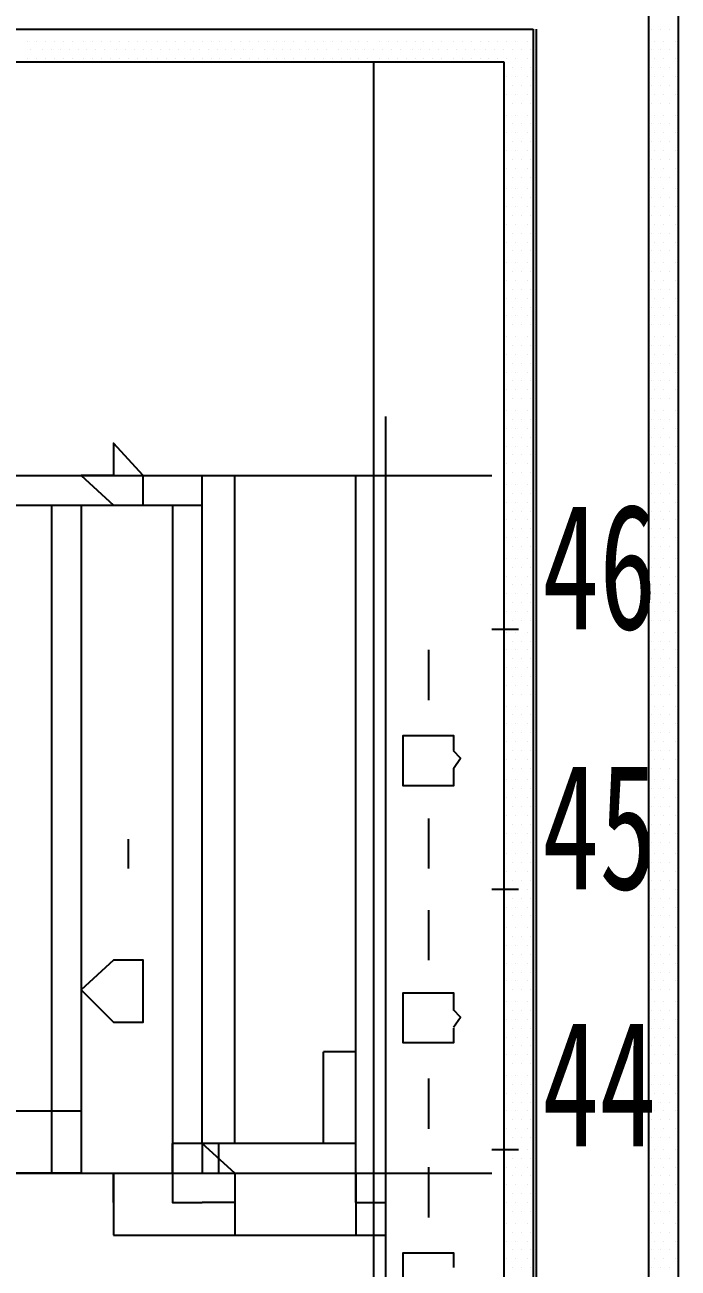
# Model space of a CAD drawing. Header units: metres. Extents: x 17 to 1264, y 17 to 859.
# Drawn here: x 442.1 to 473.9, y 662.2 to 722.8 of the extents above; entities that cross this region are included whole.
import ezdxf

# ---------------------------------------------------------------- set-up
doc = ezdxf.new("R2010")
doc.units = ezdxf.units.M
for name, color, linetype in [('LINES', 7, 'Continuous'), ('POLYLINES', 4, 'Continuous'), ('RECTS', 7, 'Continuous'), ('TEXTS', 3, 'Continuous')]:
    doc.layers.add(name, color=color, linetype=linetype)

msp = doc.modelspace()

# ---------------------------------------------------------------- linework, layer by layer
at = {"layer": 'LINES'}
for p, q in [((442.362, 722.592), (442.362, 722.592)), ((442.938, 722.592), (442.938, 722.592)), ((443.37, 722.592), (443.37, 722.592)), ((443.802, 722.592), (443.802, 722.592)), ((444.234, 722.592), (444.234, 722.592)), ((444.666, 722.592), (444.666, 722.592)), ((445.098, 722.592), (445.098, 722.592)), ((445.53, 722.592), (445.53, 722.592)), ((445.962, 722.592), (445.962, 722.592)), ((446.538, 722.592), (446.538, 722.592)), ((446.97, 722.592), (446.97, 722.592)), ((447.402, 722.592), (447.402, 722.592)), ((447.834, 722.592), (447.834, 722.592)), ((448.266, 722.592), (448.266, 722.592)), ((448.698, 722.592), (448.698, 722.592)), ((449.13, 722.592), (449.13, 722.592)), ((449.562, 722.592), (449.562, 722.592)), ((450.138, 722.592), (450.138, 722.592)), ((450.57, 722.592), (450.57, 722.592)), ((451.002, 722.592), (451.002, 722.592)), ((451.434, 722.592), (451.434, 722.592)), ((451.866, 722.592), (451.866, 722.592)), ((452.298, 722.592), (452.298, 722.592)), ((452.73, 722.592), (452.73, 722.592)), ((453.162, 722.592), (453.162, 722.592)), ((453.738, 722.592), (453.738, 722.592)), ((454.17, 722.592), (454.17, 722.592)), ((454.602, 722.592), (454.602, 722.592)), ((455.034, 722.592), (455.034, 722.592)), ((455.466, 722.592), (455.466, 722.592)), ((455.898, 722.592), (455.898, 722.592)), ((456.33, 722.592), (456.33, 722.592)), ((456.762, 722.592), (456.762, 722.592)), ((457.338, 722.592), (457.338, 722.592)), ((457.77, 722.592), (457.77, 722.592)), ((458.202, 722.592), (458.202, 722.592)), ((458.634, 722.592), (458.634, 722.592)), ((459.066, 722.592), (459.066, 722.592)), ((459.498, 722.592), (459.498, 722.592)), ((459.93, 722.592), (459.93, 722.592)), ((460.362, 722.592), (460.362, 722.592)), ((460.938, 722.592), (460.938, 722.592)), ((461.37, 722.592), (461.37, 722.592)), ((461.802, 722.592), (461.802, 722.592)), ((462.234, 722.592), (462.234, 722.592)), ((462.666, 722.592), (462.666, 722.592)), ((463.098, 722.592), (463.098, 722.592)), ((463.53, 722.592), (463.53, 722.592)), ((463.962, 722.592), (463.962, 722.592)), ((464.538, 722.592), (464.538, 722.592)), ((464.97, 722.592), (464.97, 722.592)), ((465.402, 722.592), (465.402, 722.592)), ((465.834, 722.592), (465.834, 722.592)), ((466.266, 722.592), (466.266, 722.592)), ((466.698, 722.592), (466.698, 722.592)), ((472.602, 722.592), (472.602, 722.592)), ((473.034, 722.592), (473.034, 722.592)), ((473.466, 722.592), (473.466, 722.592)), ((442.218, 722.016), (442.218, 722.016)), ((442.362, 721.584), (442.362, 721.584)), ((442.65, 722.016), (442.65, 722.016)), ((442.938, 721.584), (442.938, 721.584)), ((443.082, 722.016), (443.082, 722.016)), ((443.37, 721.584), (443.37, 721.584)), ((443.514, 722.016), (443.514, 722.016)), ((443.802, 721.584), (443.802, 721.584)), ((443.946, 722.016), (443.946, 722.016)), ((444.234, 721.584), (444.234, 721.584)), ((444.378, 722.016), (444.378, 722.016)), ((444.666, 721.584), (444.666, 721.584)), ((444.954, 722.016), (444.954, 722.016)), ((445.098, 721.584), (445.098, 721.584)), ((445.386, 722.016), (445.386, 722.016)), ((445.53, 721.584), (445.53, 721.584)), ((445.818, 722.016), (445.818, 722.016)), ((445.962, 721.584), (445.962, 721.584)), ((446.25, 722.016), (446.25, 722.016)), ((446.538, 721.584), (446.538, 721.584)), ((446.682, 722.016), (446.682, 722.016)), ((446.97, 721.584), (446.97, 721.584)), ((447.114, 722.016), (447.114, 722.016)), ((447.402, 721.584), (447.402, 721.584)), ((447.546, 722.016), (447.546, 722.016)), ((447.834, 721.584), (447.834, 721.584)), ((447.978, 722.016), (447.978, 722.016)), ((448.266, 721.584), (448.266, 721.584)), ((448.554, 722.016), (448.554, 722.016)), ((448.698, 721.584), (448.698, 721.584)), ((448.986, 722.016), (448.986, 722.016)), ((449.13, 721.584), (449.13, 721.584)), ((449.418, 722.016), (449.418, 722.016)), ((449.562, 721.584), (449.562, 721.584)), ((449.85, 722.016), (449.85, 722.016)), ((450.138, 721.584), (450.138, 721.584)), ((450.282, 722.016), (450.282, 722.016)), ((450.57, 721.584), (450.57, 721.584)), ((450.714, 722.016), (450.714, 722.016)), ((451.002, 721.584), (451.002, 721.584)), ((451.146, 722.016), (451.146, 722.016)), ((451.434, 721.584), (451.434, 721.584)), ((451.578, 722.016), (451.578, 722.016)), ((451.866, 721.584), (451.866, 721.584)), ((452.154, 722.016), (452.154, 722.016)), ((452.298, 721.584), (452.298, 721.584)), ((452.586, 722.016), (452.586, 722.016)), ((452.73, 721.584), (452.73, 721.584)), ((453.018, 722.016), (453.018, 722.016)), ((453.162, 721.584), (453.162, 721.584)), ((453.45, 722.016), (453.45, 722.016)), ((453.738, 721.584), (453.738, 721.584)), ((453.882, 722.016), (453.882, 722.016)), ((454.17, 721.584), (454.17, 721.584)), ((454.314, 722.016), (454.314, 722.016)), ((454.602, 721.584), (454.602, 721.584)), ((454.746, 722.016), (454.746, 722.016)), ((455.034, 721.584), (455.034, 721.584)), ((455.178, 722.016), (455.178, 722.016)), ((455.466, 721.584), (455.466, 721.584)), ((455.754, 722.016), (455.754, 722.016)), ((455.898, 721.584), (455.898, 721.584)), ((456.186, 722.016), (456.186, 722.016)), ((456.33, 721.584), (456.33, 721.584)), ((456.618, 722.016), (456.618, 722.016)), ((456.762, 721.584), (456.762, 721.584)), ((457.05, 722.016), (457.05, 722.016)), ((457.338, 721.584), (457.338, 721.584)), ((457.482, 722.016), (457.482, 722.016)), ((457.77, 721.584), (457.77, 721.584)), ((457.914, 722.016), (457.914, 722.016)), ((458.202, 721.584), (458.202, 721.584)), ((458.346, 722.016), (458.346, 722.016)), ((458.634, 721.584), (458.634, 721.584)), ((458.778, 722.016), (458.778, 722.016)), ((459.066, 721.584), (459.066, 721.584)), ((459.354, 722.016), (459.354, 722.016)), ((459.498, 721.584), (459.498, 721.584)), ((459.786, 722.016), (459.786, 722.016)), ((459.93, 721.584), (459.93, 721.584)), ((460.218, 722.016), (460.218, 722.016)), ((460.362, 721.584), (460.362, 721.584)), ((460.65, 722.016), (460.65, 722.016)), ((460.938, 721.584), (460.938, 721.584)), ((461.082, 722.016), (461.082, 722.016)), ((461.37, 721.584), (461.37, 721.584)), ((461.514, 722.016), (461.514, 722.016)), ((461.802, 721.584), (461.802, 721.584)), ((461.946, 722.016), (461.946, 722.016)), ((462.234, 721.584), (462.234, 721.584)), ((462.378, 722.016), (462.378, 722.016)), ((462.666, 721.584), (462.666, 721.584)), ((462.954, 722.016), (462.954, 722.016)), ((463.098, 721.584), (463.098, 721.584)), ((463.386, 722.016), (463.386, 722.016)), ((463.53, 721.584), (463.53, 721.584)), ((463.818, 722.016), (463.818, 722.016)), ((463.962, 721.584), (463.962, 721.584)), ((464.25, 722.016), (464.25, 722.016)), ((464.538, 721.584), (464.538, 721.584)), ((464.682, 722.016), (464.682, 722.016)), ((464.97, 721.584), (464.97, 721.584)), ((465.114, 722.016), (465.114, 722.016)), ((465.402, 721.584), (465.402, 721.584)), ((465.546, 722.016), (465.546, 722.016)), ((465.834, 721.584), (465.834, 721.584)), ((465.978, 722.016), (465.978, 722.016)), ((466.266, 721.584), (466.266, 721.584)), ((466.554, 722.016), (466.554, 722.016)), ((466.698, 721.584), (466.698, 721.584)), ((472.602, 721.584), (472.602, 721.584)), ((472.746, 722.016), (472.746, 722.016)), ((473.034, 721.584), (473.034, 721.584)), ((473.178, 722.016), (473.178, 722.016)), ((473.466, 721.584), (473.466, 721.584)), ((473.754, 722.016), (473.754, 722.016)), ((312.33, 721.008), (459.066, 721.008)), ((442.218, 721.152), (442.218, 721.152)), ((442.65, 721.152), (442.65, 721.152)), ((443.082, 721.152), (443.082, 721.152)), ((443.514, 721.152), (443.514, 721.152)), ((443.946, 721.152), (443.946, 721.152)), ((444.378, 721.152), (444.378, 721.152)), ((444.954, 721.152), (444.954, 721.152)), ((445.386, 721.152), (445.386, 721.152)), ((445.818, 721.152), (445.818, 721.152)), ((446.25, 721.152), (446.25, 721.152)), ((446.682, 721.152), (446.682, 721.152)), ((447.114, 721.152), (447.114, 721.152)), ((447.546, 721.152), (447.546, 721.152)), ((447.978, 721.152), (447.978, 721.152)), ((448.554, 721.152), (448.554, 721.152)), ((448.986, 721.152), (448.986, 721.152)), ((449.418, 721.152), (449.418, 721.152)), ((449.85, 721.152), (449.85, 721.152)), ((450.282, 721.152), (450.282, 721.152)), ((450.714, 721.152), (450.714, 721.152)), ((451.146, 721.152), (451.146, 721.152)), ((451.578, 721.152), (451.578, 721.152)), ((452.154, 721.152), (452.154, 721.152)), ((452.586, 721.152), (452.586, 721.152)), ((453.018, 721.152), (453.018, 721.152)), ((453.45, 721.152), (453.45, 721.152)), ((453.882, 721.152), (453.882, 721.152)), ((454.314, 721.152), (454.314, 721.152)), ((454.746, 721.152), (454.746, 721.152)), ((455.178, 721.152), (455.178, 721.152)), ((455.754, 721.152), (455.754, 721.152)), ((456.186, 721.152), (456.186, 721.152)), ((456.618, 721.152), (456.618, 721.152)), ((457.05, 721.152), (457.05, 721.152)), ((457.482, 721.152), (457.482, 721.152)), ((457.914, 721.152), (457.914, 721.152)), ((458.346, 721.152), (458.346, 721.152)), ((458.778, 721.152), (458.778, 721.152)), ((459.066, 125.712), (459.066, 721.008)), ((459.354, 721.152), (459.354, 721.152)), ((459.786, 721.152), (459.786, 721.152)), ((460.218, 721.152), (460.218, 721.152)), ((460.65, 721.152), (460.65, 721.152)), ((461.082, 721.152), (461.082, 721.152)), ((461.514, 721.152), (461.514, 721.152)), ((461.946, 721.152), (461.946, 721.152)), ((462.378, 721.152), (462.378, 721.152)), ((462.954, 721.152), (462.954, 721.152)), ((463.386, 721.152), (463.386, 721.152)), ((463.818, 721.152), (463.818, 721.152)), ((464.25, 721.152), (464.25, 721.152)), ((464.682, 721.152), (464.682, 721.152)), ((465.114, 721.152), (465.114, 721.152)), ((465.546, 721.152), (465.546, 721.152)), ((465.978, 721.152), (465.978, 721.152)), ((466.554, 721.152), (466.554, 721.152)), ((472.746, 721.152), (472.746, 721.152)), ((473.178, 721.152), (473.178, 721.152)), ((473.754, 721.152), (473.754, 721.152)), ((465.546, 720.288), (465.546, 720.288)), ((465.834, 720.72), (465.834, 720.72)), ((465.978, 720.288), (465.978, 720.288)), ((466.266, 720.72), (466.266, 720.72)), ((466.554, 720.288), (466.554, 720.288)), ((466.698, 720.72), (466.698, 720.72)), ((472.602, 720.72), (472.602, 720.72)), ((472.746, 720.288), (472.746, 720.288)), ((473.034, 720.72), (473.034, 720.72)), ((473.178, 720.288), (473.178, 720.288)), ((473.466, 720.72), (473.466, 720.72)), ((473.754, 720.288), (473.754, 720.288)), ((465.834, 719.856), (465.834, 719.856)), ((466.266, 719.856), (466.266, 719.856)), ((466.698, 719.856), (466.698, 719.856)), ((472.602, 719.856), (472.602, 719.856)), ((473.034, 719.856), (473.034, 719.856)), ((473.466, 719.856), (473.466, 719.856)), ((465.546, 719.424), (465.546, 719.424)), ((465.978, 719.424), (465.978, 719.424)), ((466.554, 719.424), (466.554, 719.424)), ((472.746, 719.424), (472.746, 719.424)), ((473.178, 719.424), (473.178, 719.424)), ((473.754, 719.424), (473.754, 719.424)), ((465.834, 718.992), (465.834, 718.992)), ((466.266, 718.992), (466.266, 718.992)), ((466.698, 718.992), (466.698, 718.992)), ((472.602, 718.992), (472.602, 718.992)), ((473.034, 718.992), (473.034, 718.992)), ((473.466, 718.992), (473.466, 718.992)), ((465.546, 718.416), (465.546, 718.416)), ((465.834, 717.984), (465.834, 717.984)), ((465.978, 718.416), (465.978, 718.416)), ((466.266, 717.984), (466.266, 717.984)), ((466.554, 718.416), (466.554, 718.416)), ((466.698, 717.984), (466.698, 717.984)), ((472.602, 717.984), (472.602, 717.984)), ((472.746, 718.416), (472.746, 718.416)), ((473.034, 717.984), (473.034, 717.984)), ((473.178, 718.416), (473.178, 718.416)), ((473.466, 717.984), (473.466, 717.984)), ((473.754, 718.416), (473.754, 718.416)), ((465.546, 717.552), (465.546, 717.552)), ((465.978, 717.552), (465.978, 717.552)), ((466.554, 717.552), (466.554, 717.552)), ((472.746, 717.552), (472.746, 717.552)), ((473.178, 717.552), (473.178, 717.552)), ((473.754, 717.552), (473.754, 717.552)), ((465.546, 716.688), (465.546, 716.688)), ((465.834, 717.12), (465.834, 717.12)), ((465.978, 716.688), (465.978, 716.688)), ((466.266, 717.12), (466.266, 717.12)), ((466.554, 716.688), (466.554, 716.688)), ((466.698, 717.12), (466.698, 717.12)), ((472.602, 717.12), (472.602, 717.12)), ((472.746, 716.688), (472.746, 716.688)), ((473.034, 717.12), (473.034, 717.12)), ((473.178, 716.688), (473.178, 716.688)), ((473.466, 717.12), (473.466, 717.12)), ((473.754, 716.688), (473.754, 716.688)), ((465.834, 716.256), (465.834, 716.256)), ((466.266, 716.256), (466.266, 716.256)), ((466.698, 716.256), (466.698, 716.256)), ((472.602, 716.256), (472.602, 716.256)), ((473.034, 716.256), (473.034, 716.256)), ((473.466, 716.256), (473.466, 716.256)), ((465.546, 715.824), (465.546, 715.824)), ((465.978, 715.824), (465.978, 715.824)), ((466.554, 715.824), (466.554, 715.824)), ((472.746, 715.824), (472.746, 715.824)), ((473.178, 715.824), (473.178, 715.824)), ((473.754, 715.824), (473.754, 715.824)), ((465.834, 715.392), (465.834, 715.392)), ((466.266, 715.392), (466.266, 715.392)), ((466.698, 715.392), (466.698, 715.392)), ((472.602, 715.392), (472.602, 715.392)), ((473.034, 715.392), (473.034, 715.392)), ((473.466, 715.392), (473.466, 715.392)), ((465.546, 714.816), (465.546, 714.816)), ((465.834, 714.384), (465.834, 714.384)), ((465.978, 714.816), (465.978, 714.816)), ((466.266, 714.384), (466.266, 714.384)), ((466.554, 714.816), (466.554, 714.816)), ((466.698, 714.384), (466.698, 714.384)), ((472.602, 714.384), (472.602, 714.384)), ((472.746, 714.816), (472.746, 714.816)), ((473.034, 714.384), (473.034, 714.384)), ((473.178, 714.816), (473.178, 714.816)), ((473.466, 714.384), (473.466, 714.384)), ((473.754, 714.816), (473.754, 714.816)), ((465.546, 713.952), (465.546, 713.952)), ((465.978, 713.952), (465.978, 713.952)), ((466.554, 713.952), (466.554, 713.952)), ((472.746, 713.952), (472.746, 713.952)), ((473.178, 713.952), (473.178, 713.952)), ((473.754, 713.952), (473.754, 713.952)), ((465.546, 713.088), (465.546, 713.088)), ((465.834, 713.52), (465.834, 713.52)), ((465.978, 713.088), (465.978, 713.088)), ((466.266, 713.52), (466.266, 713.52)), ((466.554, 713.088), (466.554, 713.088)), ((466.698, 713.52), (466.698, 713.52)), ((472.602, 713.52), (472.602, 713.52)), ((472.746, 713.088), (472.746, 713.088)), ((473.034, 713.52), (473.034, 713.52)), ((473.178, 713.088), (473.178, 713.088)), ((473.466, 713.52), (473.466, 713.52)), ((473.754, 713.088), (473.754, 713.088)), ((465.834, 712.656), (465.834, 712.656)), ((466.266, 712.656), (466.266, 712.656)), ((466.698, 712.656), (466.698, 712.656)), ((472.602, 712.656), (472.602, 712.656)), ((473.034, 712.656), (473.034, 712.656)), ((473.466, 712.656), (473.466, 712.656)), ((465.546, 712.224), (465.546, 712.224)), ((465.834, 711.792), (465.834, 711.792)), ((465.978, 712.224), (465.978, 712.224)), ((466.266, 711.792), (466.266, 711.792)), ((466.554, 712.224), (466.554, 712.224)), ((466.698, 711.792), (466.698, 711.792)), ((472.602, 711.792), (472.602, 711.792)), ((472.746, 712.224), (472.746, 712.224)), ((473.034, 711.792), (473.034, 711.792)), ((473.178, 712.224), (473.178, 712.224)), ((473.466, 711.792), (473.466, 711.792)), ((473.754, 712.224), (473.754, 712.224)), ((465.546, 711.216), (465.546, 711.216)), ((465.978, 711.216), (465.978, 711.216)), ((466.554, 711.216), (466.554, 711.216)), ((472.746, 711.216), (472.746, 711.216)), ((473.178, 711.216), (473.178, 711.216)), ((473.754, 711.216), (473.754, 711.216)), ((465.834, 710.784), (465.834, 710.784)), ((466.266, 710.784), (466.266, 710.784)), ((466.698, 710.784), (466.698, 710.784)), ((472.602, 710.784), (472.602, 710.784)), ((473.034, 710.784), (473.034, 710.784)), ((473.466, 710.784), (473.466, 710.784)), ((465.546, 710.352), (465.546, 710.352)), ((465.978, 710.352), (465.978, 710.352)), ((466.554, 710.352), (466.554, 710.352)), ((472.746, 710.352), (472.746, 710.352)), ((473.178, 710.352), (473.178, 710.352)), ((473.754, 710.352), (473.754, 710.352)), ((465.546, 709.488), (465.546, 709.488)), ((465.834, 709.92), (465.834, 709.92)), ((465.978, 709.488), (465.978, 709.488)), ((466.266, 709.92), (466.266, 709.92)), ((466.554, 709.488), (466.554, 709.488)), ((466.698, 709.92), (466.698, 709.92)), ((472.602, 709.92), (472.602, 709.92)), ((472.746, 709.488), (472.746, 709.488)), ((473.034, 709.92), (473.034, 709.92)), ((473.178, 709.488), (473.178, 709.488)), ((473.466, 709.92), (473.466, 709.92)), ((473.754, 709.488), (473.754, 709.488)), ((465.834, 709.056), (465.834, 709.056)), ((466.266, 709.056), (466.266, 709.056)), ((466.698, 709.056), (466.698, 709.056)), ((472.602, 709.056), (472.602, 709.056)), ((473.034, 709.056), (473.034, 709.056)), ((473.466, 709.056), (473.466, 709.056)), ((465.546, 708.624), (465.546, 708.624)), ((465.834, 708.192), (465.834, 708.192)), ((465.978, 708.624), (465.978, 708.624)), ((466.266, 708.192), (466.266, 708.192)), ((466.554, 708.624), (466.554, 708.624)), ((466.698, 708.192), (466.698, 708.192)), ((472.602, 708.192), (472.602, 708.192)), ((472.746, 708.624), (472.746, 708.624)), ((473.034, 708.192), (473.034, 708.192)), ((473.178, 708.624), (473.178, 708.624)), ((473.466, 708.192), (473.466, 708.192)), ((473.754, 708.624), (473.754, 708.624)), ((465.546, 707.616), (465.546, 707.616)), ((465.978, 707.616), (465.978, 707.616)), ((466.554, 707.616), (466.554, 707.616)), ((472.746, 707.616), (472.746, 707.616)), ((473.178, 707.616), (473.178, 707.616)), ((473.754, 707.616), (473.754, 707.616)), ((465.834, 707.184), (465.834, 707.184)), ((466.266, 707.184), (466.266, 707.184)), ((466.698, 707.184), (466.698, 707.184)), ((472.602, 707.184), (472.602, 707.184)), ((473.034, 707.184), (473.034, 707.184)), ((473.466, 707.184), (473.466, 707.184)), ((465.546, 706.752), (465.546, 706.752)), ((465.978, 706.752), (465.978, 706.752)), ((466.554, 706.752), (466.554, 706.752)), ((472.746, 706.752), (472.746, 706.752)), ((473.178, 706.752), (473.178, 706.752)), ((473.754, 706.752), (473.754, 706.752)), ((465.546, 705.888), (465.546, 705.888)), ((465.834, 706.32), (465.834, 706.32)), ((465.978, 705.888), (465.978, 705.888)), ((466.266, 706.32), (466.266, 706.32)), ((466.554, 705.888), (466.554, 705.888)), ((466.698, 706.32), (466.698, 706.32)), ((472.602, 706.32), (472.602, 706.32)), ((472.746, 705.888), (472.746, 705.888)), ((473.034, 706.32), (473.034, 706.32)), ((473.178, 705.888), (473.178, 705.888)), ((473.466, 706.32), (473.466, 706.32)), ((473.754, 705.888), (473.754, 705.888)), ((465.834, 705.456), (465.834, 705.456)), ((466.266, 705.456), (466.266, 705.456)), ((466.698, 705.456), (466.698, 705.456)), ((472.602, 705.456), (472.602, 705.456)), ((473.034, 705.456), (473.034, 705.456)), ((473.466, 705.456), (473.466, 705.456)), ((465.546, 705.024), (465.546, 705.024)), ((465.834, 704.592), (465.834, 704.592)), ((465.978, 705.024), (465.978, 705.024)), ((466.266, 704.592), (466.266, 704.592)), ((466.554, 705.024), (466.554, 705.024)), ((466.698, 704.592), (466.698, 704.592)), ((472.602, 704.592), (472.602, 704.592)), ((472.746, 705.024), (472.746, 705.024)), ((473.034, 704.592), (473.034, 704.592)), ((473.178, 705.024), (473.178, 705.024)), ((473.466, 704.592), (473.466, 704.592)), ((473.754, 705.024), (473.754, 705.024)), ((465.546, 704.016), (465.546, 704.016)), ((465.978, 704.016), (465.978, 704.016)), ((466.554, 704.016), (466.554, 704.016)), ((472.746, 704.016), (472.746, 704.016)), ((473.178, 704.016), (473.178, 704.016)), ((473.754, 704.016), (473.754, 704.016)), ((465.834, 703.584), (465.834, 703.584)), ((466.266, 703.584), (466.266, 703.584)), ((466.698, 703.584), (466.698, 703.584)), ((472.602, 703.584), (472.602, 703.584)), ((473.034, 703.584), (473.034, 703.584)), ((473.466, 703.584), (473.466, 703.584)), ((465.546, 703.152), (465.546, 703.152)), ((465.834, 702.72), (465.834, 702.72)), ((465.978, 703.152), (465.978, 703.152)), ((466.266, 702.72), (466.266, 702.72)), ((466.554, 703.152), (466.554, 703.152)), ((466.698, 702.72), (466.698, 702.72)), ((472.602, 702.72), (472.602, 702.72)), ((472.746, 703.152), (472.746, 703.152)), ((473.034, 702.72), (473.034, 702.72)), ((473.178, 703.152), (473.178, 703.152)), ((473.466, 702.72), (473.466, 702.72)), ((473.754, 703.152), (473.754, 703.152)), ((465.546, 702.288), (465.546, 702.288)), ((465.978, 702.288), (465.978, 702.288)), ((466.554, 702.288), (466.554, 702.288)), ((472.746, 702.288), (472.746, 702.288)), ((473.178, 702.288), (473.178, 702.288)), ((473.754, 702.288), (473.754, 702.288)), ((465.834, 701.856), (465.834, 701.856)), ((466.266, 701.856), (466.266, 701.856)), ((466.698, 701.856), (466.698, 701.856)), ((472.602, 701.856), (472.602, 701.856)), ((473.034, 701.856), (473.034, 701.856)), ((473.466, 701.856), (473.466, 701.856)), ((465.546, 701.424), (465.546, 701.424)), ((465.834, 700.992), (465.834, 700.992)), ((465.978, 701.424), (465.978, 701.424)), ((466.266, 700.992), (466.266, 700.992)), ((466.554, 701.424), (466.554, 701.424)), ((466.698, 700.992), (466.698, 700.992)), ((472.602, 700.992), (472.602, 700.992)), ((472.746, 701.424), (472.746, 701.424)), ((473.034, 700.992), (473.034, 700.992)), ((473.178, 701.424), (473.178, 701.424)), ((473.466, 700.992), (473.466, 700.992)), ((473.754, 701.424), (473.754, 701.424)), ((312.762, 700.848), (464.826, 700.848)), ((313.05, 700.848), (464.106, 700.848)), ((450.714, 668.304), (450.714, 700.848)), ((452.298, 668.304), (452.298, 700.848)), ((452.298, 668.304), (452.298, 700.848)), ((458.202, 665.424), (458.202, 700.848)), ((465.546, 700.416), (465.546, 700.416)), ((465.978, 700.416), (465.978, 700.416)), ((466.554, 700.416), (466.554, 700.416)), ((472.746, 700.416), (472.746, 700.416)), ((473.178, 700.416), (473.178, 700.416)), ((473.754, 700.416), (473.754, 700.416)), ((465.834, 699.984), (465.834, 699.984)), ((466.266, 699.984), (466.266, 699.984)), ((466.698, 699.984), (466.698, 699.984)), ((472.602, 699.984), (472.602, 699.984)), ((473.034, 699.984), (473.034, 699.984)), ((473.466, 699.984), (473.466, 699.984)), ((326.442, 699.408), (449.274, 699.408)), ((327.882, 699.408), (449.274, 699.408)), ((443.37, 699.408), (443.37, 666.864)), ((443.37, 699.408), (443.37, 666.864)), ((444.81, 699.408), (450.714, 699.408)), ((444.81, 699.408), (444.81, 666.864)), ((449.274, 699.408), (449.274, 666.864)), ((449.274, 699.408), (449.274, 666.864)), ((465.546, 699.552), (465.546, 699.552)), ((465.834, 699.12), (465.834, 699.12)), ((465.978, 699.552), (465.978, 699.552)), ((466.266, 699.12), (466.266, 699.12)), ((466.554, 699.552), (466.554, 699.552)), ((466.698, 699.12), (466.698, 699.12)), ((472.602, 699.12), (472.602, 699.12)), ((472.746, 699.552), (472.746, 699.552)), ((473.034, 699.12), (473.034, 699.12)), ((473.178, 699.552), (473.178, 699.552)), ((473.466, 699.12), (473.466, 699.12)), ((473.754, 699.552), (473.754, 699.552)), ((465.546, 698.688), (465.546, 698.688)), ((465.978, 698.688), (465.978, 698.688)), ((466.554, 698.688), (466.554, 698.688)), ((472.746, 698.688), (472.746, 698.688)), ((473.178, 698.688), (473.178, 698.688)), ((473.754, 698.688), (473.754, 698.688)), ((465.834, 698.256), (465.834, 698.256)), ((466.266, 698.256), (466.266, 698.256)), ((466.698, 698.256), (466.698, 698.256)), ((472.602, 698.256), (472.602, 698.256)), ((473.034, 698.256), (473.034, 698.256)), ((473.466, 698.256), (473.466, 698.256)), ((465.546, 697.824), (465.546, 697.824)), ((465.834, 697.392), (465.834, 697.392)), ((465.978, 697.824), (465.978, 697.824)), ((466.266, 697.392), (466.266, 697.392)), ((466.554, 697.824), (466.554, 697.824)), ((466.698, 697.392), (466.698, 697.392)), ((472.602, 697.392), (472.602, 697.392)), ((472.746, 697.824), (472.746, 697.824)), ((473.034, 697.392), (473.034, 697.392)), ((473.178, 697.824), (473.178, 697.824)), ((473.466, 697.392), (473.466, 697.392)), ((473.754, 697.824), (473.754, 697.824)), ((465.546, 696.816), (465.546, 696.816)), ((465.978, 696.816), (465.978, 696.816)), ((466.554, 696.816), (466.554, 696.816)), ((472.746, 696.816), (472.746, 696.816)), ((473.178, 696.816), (473.178, 696.816)), ((473.754, 696.816), (473.754, 696.816)), ((465.834, 696.384), (465.834, 696.384)), ((466.266, 696.384), (466.266, 696.384)), ((466.698, 696.384), (466.698, 696.384)), ((472.602, 696.384), (472.602, 696.384)), ((473.034, 696.384), (473.034, 696.384)), ((473.466, 696.384), (473.466, 696.384)), ((465.546, 695.952), (465.546, 695.952)), ((465.834, 695.52), (465.834, 695.52)), ((465.978, 695.952), (465.978, 695.952)), ((466.266, 695.52), (466.266, 695.52)), ((466.554, 695.952), (466.554, 695.952)), ((466.698, 695.52), (466.698, 695.52)), ((472.602, 695.52), (472.602, 695.52)), ((472.746, 695.952), (472.746, 695.952)), ((473.034, 695.52), (473.034, 695.52)), ((473.178, 695.952), (473.178, 695.952)), ((473.466, 695.52), (473.466, 695.52)), ((473.754, 695.952), (473.754, 695.952)), ((465.546, 695.088), (465.546, 695.088)), ((465.978, 695.088), (465.978, 695.088)), ((466.554, 695.088), (466.554, 695.088)), ((472.746, 695.088), (472.746, 695.088)), ((473.178, 695.088), (473.178, 695.088)), ((473.754, 695.088), (473.754, 695.088)), ((465.546, 694.224), (465.546, 694.224)), ((465.834, 694.656), (465.834, 694.656)), ((465.978, 694.224), (465.978, 694.224)), ((466.266, 694.656), (466.266, 694.656)), ((466.554, 694.224), (466.554, 694.224)), ((466.698, 694.656), (466.698, 694.656)), ((472.602, 694.656), (472.602, 694.656)), ((472.746, 694.224), (472.746, 694.224)), ((473.034, 694.656), (473.034, 694.656)), ((473.178, 694.224), (473.178, 694.224)), ((473.466, 694.656), (473.466, 694.656)), ((473.754, 694.224), (473.754, 694.224)), ((465.834, 693.792), (465.834, 693.792)), ((466.266, 693.792), (466.266, 693.792)), ((466.698, 693.792), (466.698, 693.792)), ((472.602, 693.792), (472.602, 693.792)), ((473.034, 693.792), (473.034, 693.792)), ((473.466, 693.792), (473.466, 693.792)), ((464.826, 693.36), (466.122, 693.36)), ((464.826, 693.36), (466.122, 693.36)), ((465.546, 693.216), (465.546, 693.216)), ((465.978, 693.216), (465.978, 693.216)), ((466.554, 693.216), (466.554, 693.216)), ((472.746, 693.216), (472.746, 693.216)), ((473.178, 693.216), (473.178, 693.216)), ((473.754, 693.216), (473.754, 693.216)), ((465.834, 692.784), (465.834, 692.784)), ((466.266, 692.784), (466.266, 692.784)), ((466.698, 692.784), (466.698, 692.784)), ((472.602, 692.784), (472.602, 692.784)), ((473.034, 692.784), (473.034, 692.784)), ((473.466, 692.784), (473.466, 692.784)), ((461.73, 692.352), (461.73, 689.904)), ((465.546, 692.352), (465.546, 692.352)), ((465.834, 691.92), (465.834, 691.92)), ((465.978, 692.352), (465.978, 692.352)), ((466.266, 691.92), (466.266, 691.92)), ((466.554, 692.352), (466.554, 692.352)), ((466.698, 691.92), (466.698, 691.92)), ((472.602, 691.92), (472.602, 691.92)), ((472.746, 692.352), (472.746, 692.352)), ((473.034, 691.92), (473.034, 691.92)), ((473.178, 692.352), (473.178, 692.352)), ((473.466, 691.92), (473.466, 691.92)), ((473.754, 692.352), (473.754, 692.352)), ((465.546, 691.488), (465.546, 691.488)), ((465.978, 691.488), (465.978, 691.488)), ((466.554, 691.488), (466.554, 691.488)), ((472.746, 691.488), (472.746, 691.488)), ((473.178, 691.488), (473.178, 691.488)), ((473.754, 691.488), (473.754, 691.488)), ((465.546, 690.624), (465.546, 690.624)), ((465.834, 691.056), (465.834, 691.056)), ((465.978, 690.624), (465.978, 690.624)), ((466.266, 691.056), (466.266, 691.056)), ((466.554, 690.624), (466.554, 690.624)), ((466.698, 691.056), (466.698, 691.056)), ((472.602, 691.056), (472.602, 691.056)), ((472.746, 690.624), (472.746, 690.624)), ((473.034, 691.056), (473.034, 691.056)), ((473.178, 690.624), (473.178, 690.624)), ((473.466, 691.056), (473.466, 691.056)), ((473.754, 690.624), (473.754, 690.624)), ((465.834, 690.192), (465.834, 690.192)), ((466.266, 690.192), (466.266, 690.192)), ((466.698, 690.192), (466.698, 690.192)), ((472.602, 690.192), (472.602, 690.192)), ((473.034, 690.192), (473.034, 690.192)), ((473.466, 690.192), (473.466, 690.192)), ((465.546, 689.616), (465.546, 689.616)), ((465.978, 689.616), (465.978, 689.616)), ((466.554, 689.616), (466.554, 689.616)), ((472.746, 689.616), (472.746, 689.616)), ((473.178, 689.616), (473.178, 689.616)), ((473.754, 689.616), (473.754, 689.616)), ((465.834, 689.184), (465.834, 689.184)), ((466.266, 689.184), (466.266, 689.184)), ((466.698, 689.184), (466.698, 689.184)), ((472.602, 689.184), (472.602, 689.184)), ((473.034, 689.184), (473.034, 689.184)), ((473.466, 689.184), (473.466, 689.184)), ((465.546, 688.752), (465.546, 688.752)), ((465.834, 688.32), (465.834, 688.32)), ((465.978, 688.752), (465.978, 688.752)), ((466.266, 688.32), (466.266, 688.32)), ((466.554, 688.752), (466.554, 688.752)), ((466.698, 688.32), (466.698, 688.32)), ((472.602, 688.32), (472.602, 688.32)), ((472.746, 688.752), (472.746, 688.752)), ((473.034, 688.32), (473.034, 688.32)), ((473.178, 688.752), (473.178, 688.752)), ((473.466, 688.32), (473.466, 688.32)), ((473.754, 688.752), (473.754, 688.752)), ((465.546, 687.888), (465.546, 687.888)), ((465.978, 687.888), (465.978, 687.888)), ((466.554, 687.888), (466.554, 687.888)), ((472.746, 687.888), (472.746, 687.888)), ((473.178, 687.888), (473.178, 687.888)), ((473.754, 687.888), (473.754, 687.888)), ((465.546, 687.024), (465.546, 687.024)), ((465.834, 687.456), (465.834, 687.456)), ((465.978, 687.024), (465.978, 687.024)), ((466.266, 687.456), (466.266, 687.456)), ((466.554, 687.024), (466.554, 687.024)), ((466.698, 687.456), (466.698, 687.456)), ((472.602, 687.456), (472.602, 687.456)), ((472.746, 687.024), (472.746, 687.024)), ((473.034, 687.456), (473.034, 687.456)), ((473.178, 687.024), (473.178, 687.024)), ((473.466, 687.456), (473.466, 687.456)), ((473.754, 687.024), (473.754, 687.024)), ((465.834, 686.592), (465.834, 686.592)), ((466.266, 686.592), (466.266, 686.592)), ((466.698, 686.592), (466.698, 686.592)), ((472.602, 686.592), (472.602, 686.592)), ((473.034, 686.592), (473.034, 686.592)), ((473.466, 686.592), (473.466, 686.592)), ((465.546, 686.016), (465.546, 686.016)), ((465.978, 686.016), (465.978, 686.016)), ((466.554, 686.016), (466.554, 686.016)), ((472.746, 686.016), (472.746, 686.016)), ((473.178, 686.016), (473.178, 686.016)), ((473.754, 686.016), (473.754, 686.016)), ((465.546, 685.152), (465.546, 685.152)), ((465.834, 685.584), (465.834, 685.584)), ((465.978, 685.152), (465.978, 685.152)), ((466.266, 685.584), (466.266, 685.584)), ((466.554, 685.152), (466.554, 685.152)), ((466.698, 685.584), (466.698, 685.584)), ((472.602, 685.584), (472.602, 685.584)), ((472.746, 685.152), (472.746, 685.152)), ((473.034, 685.584), (473.034, 685.584)), ((473.178, 685.152), (473.178, 685.152)), ((473.466, 685.584), (473.466, 685.584)), ((473.754, 685.152), (473.754, 685.152)), ((458.202, 669.888), (458.202, 684.576)), ((458.202, 684.576), (458.202, 684.576)), ((458.202, 684.576), (458.202, 684.576)), ((465.834, 684.72), (465.834, 684.72)), ((466.266, 684.72), (466.266, 684.72)), ((466.698, 684.72), (466.698, 684.72)), ((472.602, 684.72), (472.602, 684.72)), ((473.034, 684.72), (473.034, 684.72)), ((473.466, 684.72), (473.466, 684.72)), ((461.73, 684.144), (461.73, 681.696)), ((465.546, 684.288), (465.546, 684.288)), ((465.978, 684.288), (465.978, 684.288)), ((466.554, 684.288), (466.554, 684.288)), ((472.746, 684.288), (472.746, 684.288)), ((473.178, 684.288), (473.178, 684.288)), ((473.754, 684.288), (473.754, 684.288)), ((465.546, 683.424), (465.546, 683.424)), ((465.834, 683.856), (465.834, 683.856)), ((465.978, 683.424), (465.978, 683.424)), ((466.266, 683.856), (466.266, 683.856)), ((466.554, 683.424), (466.554, 683.424)), ((466.698, 683.856), (466.698, 683.856)), ((472.602, 683.856), (472.602, 683.856)), ((472.746, 683.424), (472.746, 683.424)), ((473.034, 683.856), (473.034, 683.856)), ((473.178, 683.424), (473.178, 683.424)), ((473.466, 683.856), (473.466, 683.856)), ((473.754, 683.424), (473.754, 683.424)), ((447.114, 683.136), (447.114, 681.696)), ((465.834, 682.992), (465.834, 682.992)), ((466.266, 682.992), (466.266, 682.992)), ((466.698, 682.992), (466.698, 682.992)), ((472.602, 682.992), (472.602, 682.992)), ((473.034, 682.992), (473.034, 682.992)), ((473.466, 682.992), (473.466, 682.992)), ((465.546, 682.416), (465.546, 682.416)), ((465.978, 682.416), (465.978, 682.416)), ((466.554, 682.416), (466.554, 682.416)), ((472.746, 682.416), (472.746, 682.416)), ((473.178, 682.416), (473.178, 682.416)), ((473.754, 682.416), (473.754, 682.416)), ((465.546, 681.552), (465.546, 681.552)), ((465.834, 681.984), (465.834, 681.984)), ((465.978, 681.552), (465.978, 681.552)), ((466.266, 681.984), (466.266, 681.984)), ((466.554, 681.552), (466.554, 681.552)), ((466.698, 681.984), (466.698, 681.984)), ((472.602, 681.984), (472.602, 681.984)), ((472.746, 681.552), (472.746, 681.552)), ((473.034, 681.984), (473.034, 681.984)), ((473.178, 681.552), (473.178, 681.552)), ((473.466, 681.984), (473.466, 681.984)), ((473.754, 681.552), (473.754, 681.552)), ((465.834, 681.12), (465.834, 681.12)), ((466.266, 681.12), (466.266, 681.12)), ((466.698, 681.12), (466.698, 681.12)), ((472.602, 681.12), (472.602, 681.12)), ((473.034, 681.12), (473.034, 681.12)), ((473.466, 681.12), (473.466, 681.12)), ((464.826, 680.688), (466.122, 680.688)), ((464.826, 680.688), (466.122, 680.688)), ((464.826, 680.688), (466.122, 680.688)), ((464.826, 680.688), (466.122, 680.688)), ((465.546, 680.688), (465.546, 680.688)), ((465.978, 680.688), (465.978, 680.688)), ((466.554, 680.688), (466.554, 680.688)), ((472.746, 680.688), (472.746, 680.688)), ((473.178, 680.688), (473.178, 680.688)), ((473.754, 680.688), (473.754, 680.688)), ((465.546, 679.824), (465.546, 679.824)), ((465.834, 680.256), (465.834, 680.256)), ((465.978, 679.824), (465.978, 679.824)), ((466.266, 680.256), (466.266, 680.256)), ((466.554, 679.824), (466.554, 679.824)), ((466.698, 680.256), (466.698, 680.256)), ((472.602, 680.256), (472.602, 680.256)), ((472.746, 679.824), (472.746, 679.824)), ((473.034, 680.256), (473.034, 680.256)), ((473.178, 679.824), (473.178, 679.824)), ((473.466, 680.256), (473.466, 680.256)), ((473.754, 679.824), (473.754, 679.824)), ((461.73, 679.68), (461.73, 677.232)), ((465.834, 679.392), (465.834, 679.392)), ((466.266, 679.392), (466.266, 679.392)), ((466.698, 679.392), (466.698, 679.392)), ((472.602, 679.392), (472.602, 679.392)), ((473.034, 679.392), (473.034, 679.392)), ((473.466, 679.392), (473.466, 679.392)), ((465.546, 678.816), (465.546, 678.816)), ((465.978, 678.816), (465.978, 678.816)), ((466.554, 678.816), (466.554, 678.816)), ((472.746, 678.816), (472.746, 678.816)), ((473.178, 678.816), (473.178, 678.816)), ((473.754, 678.816), (473.754, 678.816)), ((465.546, 677.952), (465.546, 677.952)), ((465.834, 678.384), (465.834, 678.384)), ((465.978, 677.952), (465.978, 677.952)), ((466.266, 678.384), (466.266, 678.384)), ((466.554, 677.952), (466.554, 677.952)), ((466.698, 678.384), (466.698, 678.384)), ((472.602, 678.384), (472.602, 678.384)), ((472.746, 677.952), (472.746, 677.952)), ((473.034, 678.384), (473.034, 678.384)), ((473.178, 677.952), (473.178, 677.952)), ((473.466, 678.384), (473.466, 678.384)), ((473.754, 677.952), (473.754, 677.952)), ((465.834, 677.52), (465.834, 677.52)), ((466.266, 677.52), (466.266, 677.52)), ((466.698, 677.52), (466.698, 677.52)), ((472.602, 677.52), (472.602, 677.52)), ((473.034, 677.52), (473.034, 677.52)), ((473.466, 677.52), (473.466, 677.52)), ((465.546, 677.088), (465.546, 677.088)), ((465.834, 676.656), (465.834, 676.656)), ((465.978, 677.088), (465.978, 677.088)), ((466.266, 676.656), (466.266, 676.656)), ((466.554, 677.088), (466.554, 677.088)), ((466.698, 676.656), (466.698, 676.656)), ((472.602, 676.656), (472.602, 676.656)), ((472.746, 677.088), (472.746, 677.088)), ((473.034, 676.656), (473.034, 676.656)), ((473.178, 677.088), (473.178, 677.088)), ((473.466, 676.656), (473.466, 676.656)), ((473.754, 677.088), (473.754, 677.088)), ((465.546, 676.224), (465.546, 676.224)), ((465.978, 676.224), (465.978, 676.224)), ((466.554, 676.224), (466.554, 676.224)), ((472.746, 676.224), (472.746, 676.224)), ((473.178, 676.224), (473.178, 676.224)), ((473.754, 676.224), (473.754, 676.224)), ((465.834, 675.792), (465.834, 675.792)), ((466.266, 675.792), (466.266, 675.792)), ((466.698, 675.792), (466.698, 675.792)), ((472.602, 675.792), (472.602, 675.792)), ((473.034, 675.792), (473.034, 675.792)), ((473.466, 675.792), (473.466, 675.792)), ((465.546, 675.216), (465.546, 675.216)), ((465.978, 675.216), (465.978, 675.216)), ((466.554, 675.216), (466.554, 675.216)), ((472.746, 675.216), (472.746, 675.216)), ((473.178, 675.216), (473.178, 675.216)), ((473.754, 675.216), (473.754, 675.216)), ((465.546, 674.352), (465.546, 674.352)), ((465.834, 674.784), (465.834, 674.784)), ((465.978, 674.352), (465.978, 674.352)), ((466.266, 674.784), (466.266, 674.784)), ((466.554, 674.352), (466.554, 674.352)), ((466.698, 674.784), (466.698, 674.784)), ((472.602, 674.784), (472.602, 674.784)), ((472.746, 674.352), (472.746, 674.352)), ((473.034, 674.784), (473.034, 674.784)), ((473.178, 674.352), (473.178, 674.352)), ((473.466, 674.784), (473.466, 674.784)), ((473.754, 674.352), (473.754, 674.352)), ((465.834, 673.92), (465.834, 673.92)), ((466.266, 673.92), (466.266, 673.92)), ((466.698, 673.92), (466.698, 673.92)), ((472.602, 673.92), (472.602, 673.92)), ((473.034, 673.92), (473.034, 673.92)), ((473.466, 673.92), (473.466, 673.92)), ((465.546, 673.488), (465.546, 673.488)), ((465.834, 673.056), (465.834, 673.056)), ((465.978, 673.488), (465.978, 673.488)), ((466.266, 673.056), (466.266, 673.056)), ((466.554, 673.488), (466.554, 673.488)), ((466.698, 673.056), (466.698, 673.056)), ((472.602, 673.056), (472.602, 673.056)), ((472.746, 673.488), (472.746, 673.488)), ((473.034, 673.056), (473.034, 673.056)), ((473.178, 673.488), (473.178, 673.488)), ((473.466, 673.056), (473.466, 673.056)), ((473.754, 673.488), (473.754, 673.488)), ((456.618, 668.304), (456.618, 672.768)), ((458.202, 672.768), (456.618, 672.768)), ((465.546, 672.624), (465.546, 672.624)), ((465.978, 672.624), (465.978, 672.624)), ((466.554, 672.624), (466.554, 672.624)), ((472.746, 672.624), (472.746, 672.624)), ((473.178, 672.624), (473.178, 672.624)), ((473.754, 672.624), (473.754, 672.624)), ((465.834, 672.192), (465.834, 672.192)), ((466.266, 672.192), (466.266, 672.192)), ((466.698, 672.192), (466.698, 672.192)), ((472.602, 672.192), (472.602, 672.192)), ((473.034, 672.192), (473.034, 672.192)), ((473.466, 672.192), (473.466, 672.192)), ((461.73, 671.472), (461.73, 669.024)), ((465.546, 671.616), (465.546, 671.616)), ((465.978, 671.616), (465.978, 671.616)), ((466.554, 671.616), (466.554, 671.616)), ((472.746, 671.616), (472.746, 671.616)), ((473.178, 671.616), (473.178, 671.616)), ((473.754, 671.616), (473.754, 671.616)), ((465.546, 670.752), (465.546, 670.752)), ((465.834, 671.184), (465.834, 671.184)), ((465.978, 670.752), (465.978, 670.752)), ((466.266, 671.184), (466.266, 671.184)), ((466.554, 670.752), (466.554, 670.752)), ((466.698, 671.184), (466.698, 671.184)), ((472.602, 671.184), (472.602, 671.184)), ((472.746, 670.752), (472.746, 670.752)), ((473.034, 671.184), (473.034, 671.184)), ((473.178, 670.752), (473.178, 670.752)), ((473.466, 671.184), (473.466, 671.184)), ((473.754, 670.752), (473.754, 670.752)), ((465.834, 670.32), (465.834, 670.32)), ((466.266, 670.32), (466.266, 670.32)), ((466.698, 670.32), (466.698, 670.32)), ((472.602, 670.32), (472.602, 670.32)), ((473.034, 670.32), (473.034, 670.32)), ((473.466, 670.32), (473.466, 670.32)), ((330.906, 669.888), (444.81, 669.888)), ((458.202, 669.888), (458.202, 669.888)), ((458.202, 669.888), (458.202, 669.888)), ((465.546, 669.888), (465.546, 669.888)), ((465.834, 669.456), (465.834, 669.456)), ((465.978, 669.888), (465.978, 669.888)), ((466.266, 669.456), (466.266, 669.456)), ((466.554, 669.888), (466.554, 669.888)), ((466.698, 669.456), (466.698, 669.456)), ((472.602, 669.456), (472.602, 669.456)), ((472.746, 669.888), (472.746, 669.888)), ((473.034, 669.456), (473.034, 669.456)), ((473.178, 669.888), (473.178, 669.888)), ((473.466, 669.456), (473.466, 669.456)), ((473.754, 669.888), (473.754, 669.888)), ((465.546, 669.024), (465.546, 669.024)), ((465.978, 669.024), (465.978, 669.024)), ((466.554, 669.024), (466.554, 669.024)), ((472.746, 669.024), (472.746, 669.024)), ((473.178, 669.024), (473.178, 669.024)), ((473.754, 669.024), (473.754, 669.024)), ((450.714, 668.304), (449.274, 668.304)), ((449.274, 666.864), (449.274, 668.304)), ((458.202, 668.304), (450.714, 668.304)), ((451.506, 668.304), (451.506, 666.864)), ((465.834, 668.592), (465.834, 668.592)), ((466.266, 668.592), (466.266, 668.592)), ((466.698, 668.592), (466.698, 668.592)), ((472.602, 668.592), (472.602, 668.592)), ((473.034, 668.592), (473.034, 668.592)), ((473.466, 668.592), (473.466, 668.592)), ((464.826, 668.016), (466.122, 668.016)), ((464.826, 668.016), (466.122, 668.016)), ((464.826, 668.016), (466.122, 668.016)), ((464.826, 668.016), (466.122, 668.016)), ((465.546, 668.016), (465.546, 668.016)), ((465.834, 667.584), (465.834, 667.584)), ((465.978, 668.016), (465.978, 668.016)), ((466.266, 667.584), (466.266, 667.584)), ((466.554, 668.016), (466.554, 668.016)), ((466.698, 667.584), (466.698, 667.584)), ((472.602, 667.584), (472.602, 667.584)), ((472.746, 668.016), (472.746, 668.016)), ((473.034, 667.584), (473.034, 667.584)), ((473.178, 668.016), (473.178, 668.016)), ((473.466, 667.584), (473.466, 667.584)), ((473.754, 668.016), (473.754, 668.016)), ((461.73, 667.152), (461.73, 664.704)), ((465.546, 667.152), (465.546, 667.152)), ((465.978, 667.152), (465.978, 667.152)), ((466.554, 667.152), (466.554, 667.152)), ((472.746, 667.152), (472.746, 667.152)), ((473.178, 667.152), (473.178, 667.152)), ((473.754, 667.152), (473.754, 667.152)), ((326.442, 666.864), (449.274, 666.864)), ((443.37, 666.864), (332.346, 666.864)), ((438.906, 666.864), (464.826, 666.864)), ((438.906, 666.864), (446.394, 666.864)), ((444.81, 666.864), (443.37, 666.864)), ((446.394, 665.424), (446.394, 666.864)), ((446.394, 666.864), (446.394, 663.84)), ((452.298, 666.864), (452.298, 663.84)), ((452.298, 666.864), (452.298, 663.84)), ((458.202, 666.864), (458.202, 663.84)), ((465.834, 666.72), (465.834, 666.72)), ((466.266, 666.72), (466.266, 666.72)), ((466.698, 666.72), (466.698, 666.72)), ((472.602, 666.72), (472.602, 666.72)), ((473.034, 666.72), (473.034, 666.72)), ((473.466, 666.72), (473.466, 666.72)), ((465.546, 666.288), (465.546, 666.288)), ((465.834, 665.856), (465.834, 665.856)), ((465.978, 666.288), (465.978, 666.288)), ((466.266, 665.856), (466.266, 665.856)), ((466.554, 666.288), (466.554, 666.288)), ((466.698, 665.856), (466.698, 665.856)), ((472.602, 665.856), (472.602, 665.856)), ((472.746, 666.288), (472.746, 666.288)), ((473.034, 665.856), (473.034, 665.856)), ((473.178, 666.288), (473.178, 666.288)), ((473.466, 665.856), (473.466, 665.856)), ((473.754, 666.288), (473.754, 666.288)), ((450.714, 665.424), (450.714, 665.424)), ((452.298, 665.424), (450.714, 665.424)), ((452.298, 665.424), (452.298, 665.424)), ((458.202, 665.424), (459.642, 665.424)), ((458.202, 665.424), (459.642, 665.424)), ((459.642, 665.424), (459.642, 663.84)), ((465.546, 665.424), (465.546, 665.424)), ((465.978, 665.424), (465.978, 665.424)), ((466.554, 665.424), (466.554, 665.424)), ((472.746, 665.424), (472.746, 665.424)), ((473.178, 665.424), (473.178, 665.424)), ((473.754, 665.424), (473.754, 665.424)), ((465.834, 664.992), (465.834, 664.992)), ((466.266, 664.992), (466.266, 664.992)), ((466.698, 664.992), (466.698, 664.992)), ((472.602, 664.992), (472.602, 664.992)), ((473.034, 664.992), (473.034, 664.992)), ((473.466, 664.992), (473.466, 664.992)), ((465.546, 664.416), (465.546, 664.416)), ((465.834, 663.984), (465.834, 663.984)), ((465.978, 664.416), (465.978, 664.416)), ((466.266, 663.984), (466.266, 663.984)), ((466.554, 664.416), (466.554, 664.416)), ((466.698, 663.984), (466.698, 663.984)), ((472.602, 663.984), (472.602, 663.984)), ((472.746, 664.416), (472.746, 664.416)), ((473.034, 663.984), (473.034, 663.984)), ((473.178, 664.416), (473.178, 664.416)), ((473.466, 663.984), (473.466, 663.984)), ((473.754, 664.416), (473.754, 664.416)), ((446.394, 663.84), (458.202, 663.84)), ((446.394, 663.84), (446.394, 663.84)), ((458.202, 663.84), (459.642, 663.84)), ((465.546, 663.552), (465.546, 663.552)), ((465.978, 663.552), (465.978, 663.552)), ((466.554, 663.552), (466.554, 663.552)), ((472.746, 663.552), (472.746, 663.552)), ((473.178, 663.552), (473.178, 663.552)), ((473.754, 663.552), (473.754, 663.552)), ((465.834, 663.12), (465.834, 663.12)), ((466.266, 663.12), (466.266, 663.12)), ((466.698, 663.12), (466.698, 663.12)), ((472.602, 663.12), (472.602, 663.12)), ((473.034, 663.12), (473.034, 663.12)), ((473.466, 663.12), (473.466, 663.12)), ((465.546, 662.688), (465.546, 662.688)), ((465.834, 662.256), (465.834, 662.256)), ((465.978, 662.688), (465.978, 662.688)), ((466.266, 662.256), (466.266, 662.256)), ((466.554, 662.688), (466.554, 662.688)), ((466.698, 662.256), (466.698, 662.256)), ((472.602, 662.256), (472.602, 662.256)), ((472.746, 662.688), (472.746, 662.688)), ((473.034, 662.256), (473.034, 662.256)), ((473.178, 662.688), (473.178, 662.688)), ((473.466, 662.256), (473.466, 662.256)), ((473.754, 662.688), (473.754, 662.688))]:
    msp.add_line(p, q, dxfattribs=at)
at = {"layer": 'POLYLINES'}
for points in [[(466.986, 722.592), (466.986, 579.024), (466.986, 125.712)], [(466.986, 722.592), (466.986, 579.024), (466.986, 125.712)], [(459.642, 703.728), (459.642, 564.768), (459.642, 125.712)], [(447.834, 700.848), (446.394, 702.432), (446.394, 700.848), (444.81, 700.848), (446.394, 699.408), (447.834, 699.408), (447.834, 700.848)], [(462.954, 686.592), (462.954, 685.728), (460.506, 685.728), (460.506, 688.176), (462.954, 688.176), (462.954, 687.456)], [(462.95, 686.582), (463.304, 687.079), (462.95, 687.432)], [(447.834, 675.792), (447.834, 677.232), (446.394, 677.232), (444.81, 675.792), (446.394, 674.208), (447.834, 674.208), (447.834, 675.792)], [(462.954, 673.92), (462.954, 673.2), (460.506, 673.2), (460.506, 675.648), (462.954, 675.648), (462.954, 674.784)], [(462.95, 673.968), (463.304, 674.464), (462.95, 674.819)], [(452.298, 666.864), (450.714, 668.304), (450.714, 666.864), (452.298, 666.864)], [(449.274, 666.864), (449.274, 665.424), (450.714, 665.424)], [(462.954, 661.392), (462.954, 660.528), (460.506, 660.528), (460.506, 662.976), (462.954, 662.976), (462.954, 662.256)]]:
    msp.add_lwpolyline(points, dxfattribs=at)
at = {"layer": 'RECTS'}
for points in [[(303.834, 736.848), (473.898, 736.848), (473.898, 113.184), (303.834, 113.184)], [(305.274, 735.408), (472.458, 735.408), (472.458, 114.624), (305.274, 114.624)], [(310.89, 722.592), (466.842, 722.592), (466.842, 124.272), (310.89, 124.272)], [(312.33, 721.008), (465.402, 721.008), (465.402, 125.712), (312.33, 125.712)]]:
    msp.add_lwpolyline(points, dxfattribs=at)

# ---------------------------------------------------------------- texts
at = {"layer": 'TEXTS', "width": 0.666667}
for s, p in [('46', (467.274, 693.359)), ('45', (467.274, 680.687)), ('44', (467.274, 668.159))]:
    msp.add_text(s, height=6.1343, dxfattribs=at).set_placement(p)

doc.saveas('drawing.dxf')
